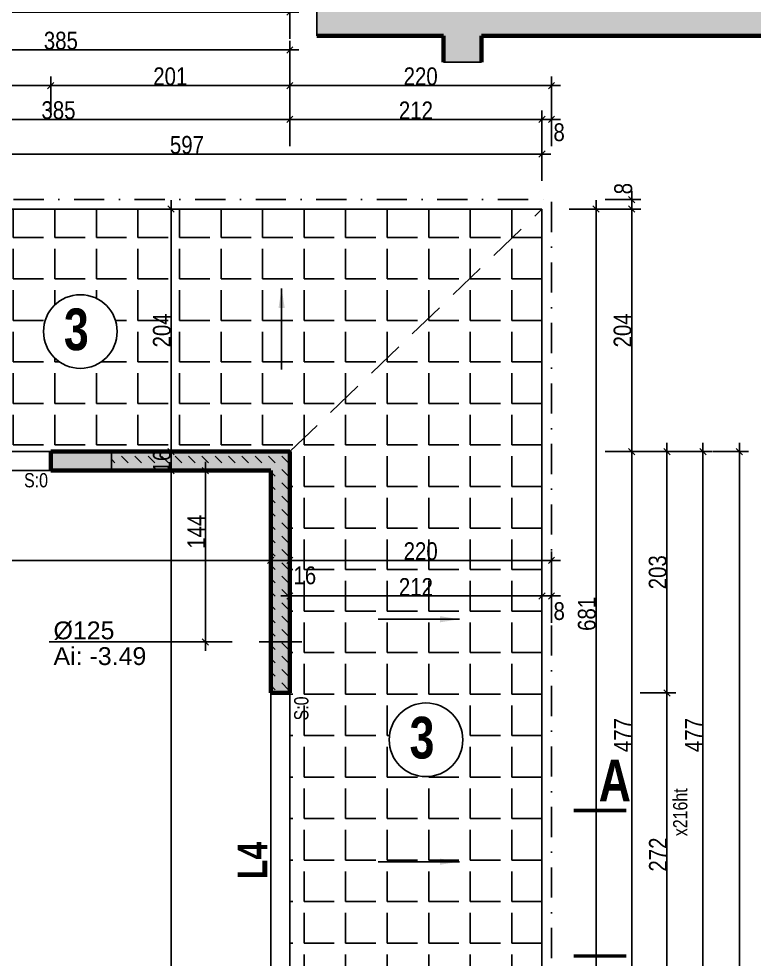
# Model space of a CAD drawing. Header units: millimetres. Extents: x -1921 to 5237, y 0 to 8595.
# Drawn here: x 1627 to 2245, y 6889 to 7680 of the extents above; entities that cross this region are included whole.
import ezdxf
from ezdxf.enums import TextEntityAlignment as Align

# ---------------------------------------------------------------- set-up
doc = ezdxf.new("R2010")
doc.units = ezdxf.units.MM
for name, pattern in [('CACHE2', [4.7625, 3.175, -1.5875]), ('CACHEX2', [19.05, 12.7, -6.35]), ('TIRETPTX2', [50.8, 25.4, -12.7, 0, -12.7])]:
    doc.linetypes.add(name, pattern=pattern)
for name, color, linetype in [('01_cote_gen', 4, 'Continuous'), ('01_isolant ext', 2, 'TIRETPTX2'), ('01_linteaux', 2, 'Continuous'), ('01_murs_sup', 2, 'CACHEX2'), ('01_poch_BN', 9, 'Continuous'), ('01_poch_murs', 253, 'Continuous'), ('01_resv', 32, 'Continuous'), ('01_texte', 230, 'Continuous'), ('AA_COTES', 2, 'Continuous')]:
    doc.layers.add(name, color=color, linetype=linetype)
doc.layers.add('01_murs_coup', color=5, linetype='Continuous', lineweight=60)
doc.styles.add('ARIAL', font='arial.ttf')
doc.styles.add('impact', font='impact.ttf')
doc.styles.add('MATTE_TXT', font='arial.ttf')
doc.styles.add('STYLE2', font='ARIALN.TTF')
doc.dimstyles.new('JB50', dxfattribs={"dimscale": 0.1, "dimtxt": 150, "dimasz": 15, "dimexe": 0.1, "dimexo": 0.1, "dimgap": 0.09, "dimtad": 1, "dimdec": 1, "dimdsep": 46, "dimtxsty": 'STYLE2', "dimblk1": 'BOND_G', "dimblk2": 'BOND_D', "dimsah": 1, "dimcen": 1.5, "dimdle": 0.01, "dimse1": 1, "dimse2": 1, "dimclrd": 4, "dimclre": 2, "dimclrt": 6, "dimazin": 2, "dimtfac": 2.333333, "dimtdec": 1, "dimtix": 1, "dimtmove": 2, "dimatfit": 3, "dimldrblk": 'BOND_G', "dimfxl": 1, "dimtolj": 1, "dimtzin": 0, "dimarcsym": 0})

# ---------------------------------------------------------------- blocks, each defined once
blk = doc.blocks.new('BOND_G')
at = {"layer": 'AA_COTES', "color": 0}
for p, q in [((0, -5), (0, 15)), ((5, 0), (-5, 0)), ((1.77, 1.77), (-1.77, -1.77))]:
    blk.add_line(p, q, dxfattribs=at)
blk = doc.blocks.new('BOND_D')
at = {"layer": 'AA_COTES', "color": 0}
for p, q in [((5, 0), (-5, 0)), ((-1.77, -1.77), (1.77, 1.77)), ((0, 5), (0, -15))]:
    blk.add_line(p, q, dxfattribs=at)
blk = doc.blocks.new('*D11')
at = {"layer": '01_cote_gen', "color": 4, "lineweight": -2, "transparency": 16777216}
blk.add_line((1755.08, 6388.4), (1755.08, 7298.4), dxfattribs=at)
at = {"layer": 'DEFPOINTS', "color": 0}
for p in [(1747.58, 7299.9), (1755.08, 7299.9), (1747.58, 6386.9)]:
    blk.add_point(p, dxfattribs=at)
at = {"layer": '01_cote_gen', "color": 4, "lineweight": -2, "transparency": 16777216, "xscale": 1.5, "yscale": 1.5, "zscale": 1.5}
for name, p, rotation in [('BOND_D', (1755.08, 7299.9), 90), ('BOND_G', (1755.08, 6386.9), 270)]:
    blk.add_blockref(name, p, dxfattribs=dict(at, rotation=rotation))
at = {"layer": '01_cote_gen', "color": 6, "transparency": 16777216, "insert": (1747.41, 6843.4), "char_height": 15, "attachment_point": 5, "rotation": 90, "style": 'STYLE2'}
blk.add_mtext('\\A1;913', dxfattribs=at)
blk = doc.blocks.new('*D12')
at = {"layer": '01_cote_gen', "color": 4, "lineweight": -2, "transparency": 16777216}
for p, q in [((1755.08, 7317.4), (1755.08, 7318.9)), ((1755.08, 7299.9), (1755.08, 7315.9)), ((1755.08, 7298.4), (1755.08, 7296.9))]:
    blk.add_line(p, q, dxfattribs=at)
at = {"layer": 'DEFPOINTS', "color": 0}
for p in [(1702.17, 7315.9), (1755.08, 7315.9), (1702.17, 7299.9)]:
    blk.add_point(p, dxfattribs=at)
at = {"layer": '01_cote_gen', "color": 4, "lineweight": -2, "transparency": 16777216, "xscale": 1.5, "yscale": 1.5, "zscale": 1.5}
for name, p, rotation in [('BOND_D', (1755.08, 7315.9), 270), ('BOND_G', (1755.08, 7299.9), 90)]:
    blk.add_blockref(name, p, dxfattribs=dict(at, rotation=rotation))
at = {"layer": '01_cote_gen', "color": 6, "transparency": 16777216, "insert": (1747.41, 7307.9), "char_height": 15, "attachment_point": 5, "rotation": 90, "style": 'STYLE2'}
blk.add_mtext('\\A1;16', dxfattribs=at)
blk = doc.blocks.new('*D13')
at = {"layer": '01_cote_gen', "color": 4, "lineweight": -2, "transparency": 16777216}
blk.add_line((2232.91, 7314.4), (2232.91, 4629.42), dxfattribs=at)
at = {"layer": 'DEFPOINTS', "color": 0}
for p in [(2143.47, 7315.9), (2143.74, 4627.92), (2232.91, 4627.92)]:
    blk.add_point(p, dxfattribs=at)
at = {"layer": '01_cote_gen', "color": 4, "lineweight": -2, "transparency": 16777216, "xscale": 1.5, "yscale": 1.5, "zscale": 1.5}
for name, p, rotation in [('BOND_G', (2232.91, 7315.9), 90), ('BOND_D', (2232.91, 4627.92), 270)]:
    blk.add_blockref(name, p, dxfattribs=dict(at, rotation=rotation))
at = {"layer": '01_cote_gen', "color": 6, "transparency": 16777216, "insert": (2225.25, 5971.91), "char_height": 15, "attachment_point": 5, "rotation": 90, "style": 'STYLE2'}
blk.add_mtext('\\A1;2688', dxfattribs=at)
blk = doc.blocks.new('*D14')
at = {"layer": '01_linteaux', "color": 4, "lineweight": -2, "transparency": 16777216}
blk.add_line((322.42, 7685.63), (1853.42, 7685.63), dxfattribs=at)
at = {"layer": 'DEFPOINTS', "color": 0}
for p in [(1854.92, 7685.63), (320.92, 7551.67), (1854.92, 7547.18)]:
    blk.add_point(p, dxfattribs=at)
at = {"layer": '01_linteaux', "color": 4, "lineweight": -2, "transparency": 16777216, "xscale": 1.5, "yscale": 1.5, "zscale": 1.5, "rotation": 180}
blk.add_blockref('BOND_G', (320.92, 7685.63), dxfattribs=at)
at = {"layer": '01_linteaux', "color": 4, "lineweight": -2, "transparency": 16777216, "xscale": 1.5, "yscale": 1.5, "zscale": 1.5}
blk.add_blockref('BOND_D', (1854.92, 7685.63), dxfattribs=at)
at = {"layer": '01_linteaux', "color": 6, "transparency": 16777216, "insert": (1087.92, 7693.3), "char_height": 15, "attachment_point": 5, "style": 'STYLE2'}
blk.add_mtext('\\A1;1534', dxfattribs=at)
blk = doc.blocks.new('*D17')
at = {"layer": '01_cote_gen', "color": 4, "lineweight": -2, "transparency": 16777216}
for p, q in [((1098.42, 7224.4), (1454.42, 7224.4)), ((1837.42, 7224.4), (1481.41, 7224.4))]:
    blk.add_line(p, q, dxfattribs=at)
at = {"layer": 'DEFPOINTS', "color": 0}
for p in [(1838.92, 7224.4), (1096.92, 7201.9), (1838.92, 7206.21)]:
    blk.add_point(p, dxfattribs=at)
at = {"layer": '01_cote_gen', "color": 4, "lineweight": -2, "transparency": 16777216, "xscale": 1.5, "yscale": 1.5, "zscale": 1.5, "rotation": 180}
blk.add_blockref('BOND_G', (1096.92, 7224.4), dxfattribs=at)
at = {"layer": '01_cote_gen', "color": 4, "lineweight": -2, "transparency": 16777216, "xscale": 1.5, "yscale": 1.5, "zscale": 1.5}
blk.add_blockref('BOND_D', (1838.92, 7224.4), dxfattribs=at)
at = {"layer": '01_cote_gen', "color": 6, "transparency": 16777216, "insert": (1467.92, 7231.74), "char_height": 15, "attachment_point": 5, "style": 'STYLE2'}
blk.add_mtext('\\A1;742', dxfattribs=at)
blk = doc.blocks.new('*D18')
at = {"layer": '01_cote_gen', "color": 4, "lineweight": -2, "transparency": 16777216}
blk.add_line((1840.42, 7224.4), (1853.42, 7224.4), dxfattribs=at)
at = {"layer": 'DEFPOINTS', "color": 0}
for p in [(1854.92, 7224.4), (1838.92, 7169.48), (1854.92, 7169.48)]:
    blk.add_point(p, dxfattribs=at)
at = {"layer": '01_cote_gen', "color": 4, "lineweight": -2, "transparency": 16777216, "xscale": 1.5, "yscale": 1.5, "zscale": 1.5, "rotation": 180}
blk.add_blockref('BOND_G', (1838.92, 7224.4), dxfattribs=at)
at = {"layer": '01_cote_gen', "color": 4, "lineweight": -2, "transparency": 16777216, "xscale": 1.5, "yscale": 1.5, "zscale": 1.5}
blk.add_blockref('BOND_D', (1854.92, 7224.4), dxfattribs=at)
at = {"layer": '01_cote_gen', "color": 6, "transparency": 16777216, "insert": (1867.53, 7211.72), "char_height": 15, "attachment_point": 5, "style": 'STYLE2'}
blk.add_mtext('\\A1;16', dxfattribs=at)
blk = doc.blocks.new('*D48')
at = {"layer": '01_cote_gen', "color": 4, "lineweight": -2, "transparency": 16777216}
blk.add_line((2202.17, 7314.4), (2202.17, 6840.41), dxfattribs=at)
at = {"layer": 'DEFPOINTS', "color": 0}
for p in [(2143.47, 7315.9), (2162.95, 6838.91), (2202.17, 6838.91)]:
    blk.add_point(p, dxfattribs=at)
at = {"layer": '01_cote_gen', "color": 4, "lineweight": -2, "transparency": 16777216, "xscale": 1.5, "yscale": 1.5, "zscale": 1.5}
for name, p, rotation in [('BOND_G', (2202.17, 7315.9), 90), ('BOND_D', (2202.17, 6838.91), 270)]:
    blk.add_blockref(name, p, dxfattribs=dict(at, rotation=rotation))
at = {"layer": '01_cote_gen', "color": 6, "transparency": 16777216, "insert": (2194.66, 7077.41), "char_height": 15, "attachment_point": 5, "rotation": 90, "style": 'STYLE2'}
blk.add_mtext('\\A1;477', dxfattribs=at)
blk = doc.blocks.new('*D51')
at = {"layer": '01_cote_gen', "color": 4, "lineweight": -2, "transparency": 16777216}
blk.add_line((2171.93, 7314.4), (2171.93, 7114.41), dxfattribs=at)
at = {"layer": 'DEFPOINTS', "color": 0}
for p in [(2037.96, 7315.9), (2134.47, 7112.91), (2171.93, 7112.91)]:
    blk.add_point(p, dxfattribs=at)
at = {"layer": '01_cote_gen', "color": 4, "lineweight": -2, "transparency": 16777216, "xscale": 1.5, "yscale": 1.5, "zscale": 1.5}
for name, p, rotation in [('BOND_G', (2171.93, 7315.9), 90), ('BOND_D', (2171.93, 7112.91), 270)]:
    blk.add_blockref(name, p, dxfattribs=dict(at, rotation=rotation))
at = {"layer": '01_cote_gen', "color": 6, "transparency": 16777216, "insert": (2164.27, 7214.41), "char_height": 15, "attachment_point": 5, "rotation": 90, "style": 'STYLE2'}
blk.add_mtext('\\A1;203', dxfattribs=at)
blk = doc.blocks.new('*D67')
at = {"layer": '01_cote_gen', "color": 4, "lineweight": -2, "transparency": 16777216}
blk.add_line((1471.42, 7653.91), (1853.42, 7653.91), dxfattribs=at)
at = {"layer": 'DEFPOINTS', "color": 0}
for p in [(1854.92, 7663.13), (1854.92, 7653.91), (1469.92, 7631.41)]:
    blk.add_point(p, dxfattribs=at)
at = {"layer": '01_cote_gen', "color": 4, "lineweight": -2, "transparency": 16777216, "xscale": 1.5, "yscale": 1.5, "zscale": 1.5, "rotation": 180}
blk.add_blockref('BOND_G', (1469.92, 7653.91), dxfattribs=at)
at = {"layer": '01_cote_gen', "color": 4, "lineweight": -2, "transparency": 16777216, "xscale": 1.5, "yscale": 1.5, "zscale": 1.5}
blk.add_blockref('BOND_D', (1854.92, 7653.91), dxfattribs=at)
at = {"layer": '01_cote_gen', "color": 6, "transparency": 16777216, "insert": (1662.42, 7661.58), "char_height": 15, "attachment_point": 5, "style": 'STYLE2'}
blk.add_mtext('\\A1;385', dxfattribs=at)
blk = doc.blocks.new('*D75')
at = {"layer": '01_cote_gen', "color": 4, "lineweight": -2, "transparency": 16777216}
blk.add_line((1655.42, 7623.89), (1853.42, 7623.89), dxfattribs=at)
at = {"layer": 'DEFPOINTS', "color": 0}
for p in [(1854.92, 7631.41), (1854.92, 7623.89), (1653.92, 7601.39)]:
    blk.add_point(p, dxfattribs=at)
at = {"layer": '01_cote_gen', "color": 4, "lineweight": -2, "transparency": 16777216, "xscale": 1.5, "yscale": 1.5, "zscale": 1.5, "rotation": 180}
blk.add_blockref('BOND_G', (1653.92, 7623.89), dxfattribs=at)
at = {"layer": '01_cote_gen', "color": 4, "lineweight": -2, "transparency": 16777216, "xscale": 1.5, "yscale": 1.5, "zscale": 1.5}
blk.add_blockref('BOND_D', (1854.92, 7623.89), dxfattribs=at)
at = {"layer": '01_cote_gen', "color": 6, "transparency": 16777216, "insert": (1754.42, 7631.56), "char_height": 15, "attachment_point": 5, "style": 'STYLE2'}
blk.add_mtext('\\A1;201', dxfattribs=at)
blk = doc.blocks.new('*D82')
at = {"layer": '01_cote_gen', "color": 4, "lineweight": -2, "transparency": 16777216}
blk.add_line((1856.42, 7595.43), (2065.42, 7595.43), dxfattribs=at)
at = {"layer": 'DEFPOINTS', "color": 0}
for p in [(1854.92, 7595.43), (2066.92, 7595.43), (2066.92, 7519.91)]:
    blk.add_point(p, dxfattribs=at)
at = {"layer": '01_cote_gen', "color": 4, "lineweight": -2, "transparency": 16777216, "xscale": 1.5, "yscale": 1.5, "zscale": 1.5, "rotation": 180}
blk.add_blockref('BOND_G', (1854.92, 7595.43), dxfattribs=at)
at = {"layer": '01_cote_gen', "color": 4, "lineweight": -2, "transparency": 16777216, "xscale": 1.5, "yscale": 1.5, "zscale": 1.5}
blk.add_blockref('BOND_D', (2066.92, 7595.43), dxfattribs=at)
at = {"layer": '01_cote_gen', "color": 6, "transparency": 16777216, "insert": (1960.92, 7602.97), "char_height": 15, "attachment_point": 5, "style": 'STYLE2'}
blk.add_mtext('\\A1;212', dxfattribs=at)
blk = doc.blocks.new('*D83')
at = {"layer": '01_cote_gen', "color": 4, "lineweight": -2, "transparency": 16777216}
blk.add_line((1471.42, 7595.43), (1853.42, 7595.43), dxfattribs=at)
at = {"layer": 'DEFPOINTS', "color": 0}
for p in [(1854.92, 7595.43), (1469.92, 7572.93), (1854.92, 7572.93)]:
    blk.add_point(p, dxfattribs=at)
at = {"layer": '01_cote_gen', "color": 4, "lineweight": -2, "transparency": 16777216, "xscale": 1.5, "yscale": 1.5, "zscale": 1.5, "rotation": 180}
blk.add_blockref('BOND_G', (1469.92, 7595.43), dxfattribs=at)
at = {"layer": '01_cote_gen', "color": 4, "lineweight": -2, "transparency": 16777216, "xscale": 1.5, "yscale": 1.5, "zscale": 1.5}
blk.add_blockref('BOND_D', (1854.92, 7595.43), dxfattribs=at)
at = {"layer": '01_cote_gen', "color": 6, "transparency": 16777216, "insert": (1660.42, 7603.1), "char_height": 15, "attachment_point": 5, "style": 'STYLE2'}
blk.add_mtext('\\A1;385', dxfattribs=at)
blk = doc.blocks.new('*D84')
at = {"layer": '01_cote_gen', "color": 4, "lineweight": -2, "transparency": 16777216}
blk.add_line((1471.42, 7566.22), (2065.42, 7566.22), dxfattribs=at)
at = {"layer": 'DEFPOINTS', "color": 0}
for p in [(1469.92, 7572.93), (2066.92, 7572.93), (2066.92, 7566.22)]:
    blk.add_point(p, dxfattribs=at)
at = {"layer": '01_cote_gen', "color": 4, "lineweight": -2, "transparency": 16777216, "xscale": 1.5, "yscale": 1.5, "zscale": 1.5, "rotation": 180}
blk.add_blockref('BOND_G', (1469.92, 7566.22), dxfattribs=at)
at = {"layer": '01_cote_gen', "color": 4, "lineweight": -2, "transparency": 16777216, "xscale": 1.5, "yscale": 1.5, "zscale": 1.5}
blk.add_blockref('BOND_D', (2066.92, 7566.22), dxfattribs=at)
at = {"layer": '01_cote_gen', "color": 6, "transparency": 16777216, "insert": (1768.42, 7573.88), "char_height": 15, "attachment_point": 5, "style": 'STYLE2'}
blk.add_mtext('\\A1;597', dxfattribs=at)
blk = doc.blocks.new('*D85')
at = {"layer": '01_cote_gen', "color": 4, "lineweight": -2, "transparency": 16777216}
blk.add_line((2142.41, 7518.41), (2142.41, 7317.4), dxfattribs=at)
at = {"layer": 'DEFPOINTS', "color": 0}
for p in [(2066.92, 7519.91), (2142.41, 7315.9), (2149.43, 7315.9)]:
    blk.add_point(p, dxfattribs=at)
at = {"layer": '01_cote_gen', "color": 4, "lineweight": -2, "transparency": 16777216, "xscale": 1.5, "yscale": 1.5, "zscale": 1.5}
for name, p, rotation in [('BOND_G', (2142.41, 7519.91), 90), ('BOND_D', (2142.41, 7315.9), 270)]:
    blk.add_blockref(name, p, dxfattribs=dict(at, rotation=rotation))
at = {"layer": '01_cote_gen', "color": 6, "transparency": 16777216, "insert": (2134.74, 7417.91), "char_height": 15, "attachment_point": 5, "rotation": 90, "style": 'STYLE2'}
blk.add_mtext('\\A1;204', dxfattribs=at)
blk = doc.blocks.new('*D86')
at = {"layer": '01_cote_gen', "color": 4, "lineweight": -2, "transparency": 16777216}
blk.add_line((2142.41, 7314.4), (2142.41, 6840.41), dxfattribs=at)
at = {"layer": 'DEFPOINTS', "color": 0}
for p in [(2119.91, 7315.9), (2074.92, 6838.91), (2142.41, 6838.91)]:
    blk.add_point(p, dxfattribs=at)
at = {"layer": '01_cote_gen', "color": 4, "lineweight": -2, "transparency": 16777216, "xscale": 1.5, "yscale": 1.5, "zscale": 1.5}
for name, p, rotation in [('BOND_G', (2142.41, 7315.9), 90), ('BOND_D', (2142.41, 6838.91), 270)]:
    blk.add_blockref(name, p, dxfattribs=dict(at, rotation=rotation))
at = {"layer": '01_cote_gen', "color": 6, "transparency": 16777216, "insert": (2134.9, 7077.41), "char_height": 15, "attachment_point": 5, "rotation": 90, "style": 'STYLE2'}
blk.add_mtext('\\A1;477', dxfattribs=at)
blk = doc.blocks.new('*D87')
at = {"layer": '01_cote_gen', "color": 4, "lineweight": -2, "transparency": 16777216}
blk.add_line((2112.37, 7518.41), (2112.37, 6840.41), dxfattribs=at)
at = {"layer": 'DEFPOINTS', "color": 0}
for p in [(2119.91, 7519.91), (2112.37, 6838.91), (2119.91, 6838.91)]:
    blk.add_point(p, dxfattribs=at)
at = {"layer": '01_cote_gen', "color": 4, "lineweight": -2, "transparency": 16777216, "xscale": 1.5, "yscale": 1.5, "zscale": 1.5}
for name, p, rotation in [('BOND_G', (2112.37, 7519.91), 90), ('BOND_D', (2112.37, 6838.91), 270)]:
    blk.add_blockref(name, p, dxfattribs=dict(at, rotation=rotation))
at = {"layer": '01_cote_gen', "color": 6, "transparency": 16777216, "insert": (2104.7, 7179.41), "char_height": 15, "attachment_point": 5, "rotation": 90, "style": 'STYLE2'}
blk.add_mtext('\\A1;681', dxfattribs=at)
blk = doc.blocks.new('*D92')
at = {"layer": '01_cote_gen', "color": 4, "lineweight": -2, "transparency": 16777216}
blk.add_line((1856.42, 7224.4), (2073.42, 7224.4), dxfattribs=at)
at = {"layer": 'DEFPOINTS', "color": 0}
for p in [(1854.92, 7248.65), (2074.92, 7240.29), (2074.92, 7224.4)]:
    blk.add_point(p, dxfattribs=at)
at = {"layer": '01_cote_gen', "color": 4, "lineweight": -2, "transparency": 16777216, "xscale": 1.5, "yscale": 1.5, "zscale": 1.5, "rotation": 180}
blk.add_blockref('BOND_G', (1854.92, 7224.4), dxfattribs=at)
at = {"layer": '01_cote_gen', "color": 4, "lineweight": -2, "transparency": 16777216, "xscale": 1.5, "yscale": 1.5, "zscale": 1.5}
blk.add_blockref('BOND_D', (2074.92, 7224.4), dxfattribs=at)
at = {"layer": '01_cote_gen', "color": 6, "transparency": 16777216, "insert": (1964.92, 7232.07), "char_height": 15, "attachment_point": 5, "style": 'STYLE2'}
blk.add_mtext('\\A1;220', dxfattribs=at)
blk = doc.blocks.new('*D110')
at = {"layer": '01_cote_gen', "color": 4, "lineweight": -2, "transparency": 16777216}
blk.add_line((2142.41, 7526.41), (2142.41, 7521.41), dxfattribs=at)
at = {"layer": 'DEFPOINTS', "color": 0}
for p in [(2066.92, 7527.91), (2066.92, 7519.91), (2142.41, 7519.91)]:
    blk.add_point(p, dxfattribs=at)
at = {"layer": '01_cote_gen', "color": 4, "lineweight": -2, "transparency": 16777216, "xscale": 1.5, "yscale": 1.5, "zscale": 1.5}
for name, p, rotation in [('BOND_G', (2142.41, 7527.91), 90), ('BOND_D', (2142.41, 7519.91), 270)]:
    blk.add_blockref(name, p, dxfattribs=dict(at, rotation=rotation))
at = {"layer": '01_cote_gen', "color": 6, "transparency": 16777216, "insert": (2135.24, 7537.15), "char_height": 15, "attachment_point": 5, "rotation": 90, "style": 'STYLE2'}
blk.add_mtext('\\A1;8', dxfattribs=at)
blk = doc.blocks.new('*D111')
at = {"layer": '01_cote_gen', "color": 4, "lineweight": -2, "transparency": 16777216}
blk.add_line((2068.42, 7595.43), (2073.42, 7595.43), dxfattribs=at)
at = {"layer": 'DEFPOINTS', "color": 0}
for p in [(2074.92, 7595.43), (2066.92, 7547.74), (2074.92, 7527.91)]:
    blk.add_point(p, dxfattribs=at)
at = {"layer": '01_cote_gen', "color": 4, "lineweight": -2, "transparency": 16777216, "xscale": 1.5, "yscale": 1.5, "zscale": 1.5, "rotation": 180}
blk.add_blockref('BOND_G', (2066.92, 7595.43), dxfattribs=at)
at = {"layer": '01_cote_gen', "color": 4, "lineweight": -2, "transparency": 16777216, "xscale": 1.5, "yscale": 1.5, "zscale": 1.5}
blk.add_blockref('BOND_D', (2074.92, 7595.43), dxfattribs=at)
at = {"layer": '01_cote_gen', "color": 6, "transparency": 16777216, "insert": (2081.31, 7584.52), "char_height": 15, "attachment_point": 5, "style": 'STYLE2'}
blk.add_mtext('\\A1;8', dxfattribs=at)
blk = doc.blocks.new('*D112')
at = {"layer": '01_cote_gen', "color": 4, "lineweight": -2, "transparency": 16777216}
blk.add_line((1755.08, 7317.4), (1755.08, 7518.41), dxfattribs=at)
at = {"layer": 'DEFPOINTS', "color": 0}
for p in [(1755.08, 7519.91), (1769.42, 7519.91), (1774.91, 7315.9)]:
    blk.add_point(p, dxfattribs=at)
at = {"layer": '01_cote_gen', "color": 4, "lineweight": -2, "transparency": 16777216, "xscale": 1.5, "yscale": 1.5, "zscale": 1.5}
for name, p, rotation in [('BOND_D', (1755.08, 7519.91), 90), ('BOND_G', (1755.08, 7315.9), 270)]:
    blk.add_blockref(name, p, dxfattribs=dict(at, rotation=rotation))
at = {"layer": '01_cote_gen', "color": 6, "transparency": 16777216, "insert": (1747.41, 7417.91), "char_height": 15, "attachment_point": 5, "rotation": 90, "style": 'STYLE2'}
blk.add_mtext('\\A1;204', dxfattribs=at)
blk = doc.blocks.new('*D431')
at = {"layer": '01_cote_gen', "color": 4, "lineweight": -2, "transparency": 16777216}
blk.add_line((1856.42, 7194.47), (2065.42, 7194.47), dxfattribs=at)
at = {"layer": 'DEFPOINTS', "color": 0}
for p in [(2066.92, 7194.47), (1854.92, 7182.09), (2066.92, 7182.09)]:
    blk.add_point(p, dxfattribs=at)
at = {"layer": '01_cote_gen', "color": 4, "lineweight": -2, "transparency": 16777216, "xscale": 1.5, "yscale": 1.5, "zscale": 1.5, "rotation": 180}
blk.add_blockref('BOND_G', (1854.92, 7194.47), dxfattribs=at)
at = {"layer": '01_cote_gen', "color": 4, "lineweight": -2, "transparency": 16777216, "xscale": 1.5, "yscale": 1.5, "zscale": 1.5}
blk.add_blockref('BOND_D', (2066.92, 7194.47), dxfattribs=at)
at = {"layer": '01_cote_gen', "color": 6, "transparency": 16777216, "insert": (1960.92, 7202.01), "char_height": 15, "attachment_point": 5, "style": 'STYLE2'}
blk.add_mtext('\\A1;212', dxfattribs=at)
blk = doc.blocks.new('*D432')
at = {"layer": '01_cote_gen', "color": 4, "lineweight": -2, "transparency": 16777216}
blk.add_line((2068.42, 7194.47), (2073.42, 7194.47), dxfattribs=at)
at = {"layer": 'DEFPOINTS', "color": 0}
for p in [(2074.92, 7194.47), (2066.92, 7179.41), (2074.92, 7179.41)]:
    blk.add_point(p, dxfattribs=at)
at = {"layer": '01_cote_gen', "color": 4, "lineweight": -2, "transparency": 16777216, "xscale": 1.5, "yscale": 1.5, "zscale": 1.5, "rotation": 180}
blk.add_blockref('BOND_G', (2066.92, 7194.47), dxfattribs=at)
at = {"layer": '01_cote_gen', "color": 4, "lineweight": -2, "transparency": 16777216, "xscale": 1.5, "yscale": 1.5, "zscale": 1.5}
blk.add_blockref('BOND_D', (2074.92, 7194.47), dxfattribs=at)
at = {"layer": '01_cote_gen', "color": 6, "transparency": 16777216, "insert": (2081.4, 7181.66), "char_height": 15, "attachment_point": 5, "style": 'STYLE2'}
blk.add_mtext('\\A1;8', dxfattribs=at)
blk = doc.blocks.new('*D441')
at = {"layer": '01_cote_gen', "color": 4, "lineweight": -2, "transparency": 16777216}
blk.add_line((1856.42, 7623.89), (2073.42, 7623.89), dxfattribs=at)
at = {"layer": 'DEFPOINTS', "color": 0}
for p in [(2074.92, 7623.89), (1854.92, 7611.02), (2074.92, 7602.93)]:
    blk.add_point(p, dxfattribs=at)
at = {"layer": '01_cote_gen', "color": 4, "lineweight": -2, "transparency": 16777216, "xscale": 1.5, "yscale": 1.5, "zscale": 1.5, "rotation": 180}
blk.add_blockref('BOND_G', (1854.92, 7623.89), dxfattribs=at)
at = {"layer": '01_cote_gen', "color": 4, "lineweight": -2, "transparency": 16777216, "xscale": 1.5, "yscale": 1.5, "zscale": 1.5}
blk.add_blockref('BOND_D', (2074.92, 7623.89), dxfattribs=at)
at = {"layer": '01_cote_gen', "color": 6, "transparency": 16777216, "insert": (1964.92, 7631.56), "char_height": 15, "attachment_point": 5, "style": 'STYLE2'}
blk.add_mtext('\\A1;220', dxfattribs=at)
blk = doc.blocks.new('*D454')
at = {"layer": '01_cote_gen', "color": 4, "lineweight": -2, "ltscale": 2, "transparency": 16777216}
blk.add_line((2171.93, 7111.41), (2171.93, 6842.41), dxfattribs=at)
at = {"layer": 'DEFPOINTS', "color": 0, "ltscale": 2}
for p in [(1854.92, 7112.91), (1846.92, 6840.91), (2171.93, 6840.91)]:
    blk.add_point(p, dxfattribs=at)
at = {"layer": '01_cote_gen', "color": 4, "lineweight": -2, "ltscale": 2, "transparency": 16777216, "xscale": 1.5, "yscale": 1.5, "zscale": 1.5}
for name, p, rotation in [('BOND_G', (2171.93, 7112.91), 90), ('BOND_D', (2171.93, 6840.91), 270)]:
    blk.add_blockref(name, p, dxfattribs=dict(at, rotation=rotation))
at = {"layer": '01_cote_gen', "color": 6, "ltscale": 2, "transparency": 16777216, "insert": (2164.39, 6976.91), "char_height": 15, "attachment_point": 5, "rotation": 90, "style": 'STYLE2'}
blk.add_mtext('\\A1;272', dxfattribs=at)
blk = doc.blocks.new('*D481')
at = {"layer": '01_cote_gen', "color": 4, "lineweight": -2, "ltscale": 2, "transparency": 16777216}
blk.add_line((1473.42, 7623.89), (1652.42, 7623.89), dxfattribs=at)
at = {"layer": 'DEFPOINTS', "color": 0, "ltscale": 2}
for p in [(1653.92, 7623.89), (1471.92, 7315.9), (1653.92, 7315.9)]:
    blk.add_point(p, dxfattribs=at)
at = {"layer": '01_cote_gen', "color": 4, "lineweight": -2, "ltscale": 2, "transparency": 16777216, "xscale": 1.5, "yscale": 1.5, "zscale": 1.5, "rotation": 180}
blk.add_blockref('BOND_G', (1471.92, 7623.89), dxfattribs=at)
at = {"layer": '01_cote_gen', "color": 4, "lineweight": -2, "ltscale": 2, "transparency": 16777216, "xscale": 1.5, "yscale": 1.5, "zscale": 1.5}
blk.add_blockref('BOND_D', (1653.92, 7623.89), dxfattribs=at)
at = {"layer": '01_cote_gen', "color": 6, "ltscale": 2, "transparency": 16777216, "insert": (1562.92, 7631.56), "char_height": 15, "attachment_point": 5, "style": 'STYLE2'}
blk.add_mtext('\\A1;182', dxfattribs=at)
blk = doc.blocks.new('*D648')
at = {"layer": '01_resv', "color": 4, "lineweight": -2, "transparency": 16777216}
blk.add_line((1783.92, 7157.37), (1783.92, 7298.4), dxfattribs=at)
at = {"layer": 'DEFPOINTS', "color": 0}
for p in [(1783.92, 7299.9), (1817.99, 7299.9), (1829.19, 7155.87)]:
    blk.add_point(p, dxfattribs=at)
at = {"layer": '01_resv', "color": 4, "lineweight": -2, "transparency": 16777216, "xscale": 1.5, "yscale": 1.5, "zscale": 1.5}
for name, p, rotation in [('BOND_D', (1783.92, 7299.9), 90), ('BOND_G', (1783.92, 7155.87), 270)]:
    blk.add_blockref(name, p, dxfattribs=dict(at, rotation=rotation))
at = {"layer": '01_resv', "color": 6, "transparency": 16777216, "insert": (1776.38, 7248.54), "char_height": 15, "attachment_point": 5, "rotation": 90, "style": 'STYLE2'}
blk.add_mtext('\\A1;144', dxfattribs=at)

msp = doc.modelspace()

# ---------------------------------------------------------------- hatches: boundary and pattern name
at = {"layer": '01_murs_sup', "ltscale": 2}
h = msp.add_hatch(dxfattribs=at)
h.set_pattern_fill('DASH', color=256, scale=2.5, angle=135)
h.set_pattern_definition([(135, (-32158.9156, 27422.237), (-11.2253202, 9e-16), [7.9375, -7.9375])])
h.paths.add_polyline_path([(1854.92, 7315.9), (1704.92, 7315.9), (1704.92, 7299.9), (1838.92, 7299.9), (1838.92, 7111.91), (1854.92, 7111.91)])
at = {"layer": '01_poch_BN'}
h = msp.add_hatch(dxfattribs=at)
h.set_pattern_fill('ANGLE', color=256, scale=5)
h.set_pattern_definition([(0, (-40566.967, 43643.463), (0, 34.925), [25.4, -9.525]), (90, (-40566.967, 43643.463), (-34.925, 2e-15), [25.4, -9.525])])
h.paths.add_polyline_path([(2066.92, 7519.91), (1469.92, 7519.91), (1469.92, 7315.9), (1471.92, 7315.9), (1652.92, 7315.9), (1854.92, 7315.9)])
h.paths.add_polyline_path([(1709.77, 7416.96, -1), (1647.81, 7416.96, -1)], flags=16)
h.paths.add_polyline_path([(2066.92, 7519.91), (1854.92, 7315.9), (1854.92, 7111.91), (1854.92, 6842.91), (2066.92, 6842.91)])
h.paths.add_polyline_path([(2000.38, 7073.45, -1), (1938.42, 7073.45, -1)], flags=16)
h.paths.add_polyline_path([(1762.95, 7294.09), (1762.95, 7320.7), (1731.72, 7320.7), (1731.72, 7294.09)], flags=9)
h.paths.add_polyline_path([(1762.95, 7400), (1762.95, 7436.17), (1731.72, 7436.17), (1731.72, 7400)], flags=24)
h.paths.add_polyline_path([(1654.62, 7391.55), (1696.29, 7391.55), (1696.29, 7446.13), (1654.62, 7446.13)], flags=24)
h.paths.add_polyline_path([(1542.91, 7313.2), (1583.55, 7313.2), (1583.55, 7351.41), (1542.91, 7351.41)], flags=9)
h.paths.add_polyline_path([(1853.71, 7196.18), (1880.33, 7196.18), (1880.33, 7227.41), (1853.71, 7227.41)], flags=9)
h.paths.add_polyline_path([(1947.02, 7216.54), (1983.19, 7216.54), (1983.19, 7247.76), (1947.02, 7247.76)], flags=24)
h.paths.add_polyline_path([(1943.05, 7186.35), (1979.22, 7186.35), (1979.22, 7217.57), (1943.05, 7217.57)], flags=24)
h.paths.add_polyline_path([(1945.23, 7048.05), (1986.9, 7048.05), (1986.9, 7102.62), (1945.23, 7102.62)], flags=24)
h.paths.add_polyline_path([(1873.93, 7086.69), (1873.93, 7113.02), (1855.32, 7113.02), (1855.32, 7086.69)], flags=24)
at = {"layer": '01_poch_murs'}
h = msp.add_hatch(color=256, dxfattribs=at)
h.dxf.hatch_style = 1
h.paths.add_polyline_path([(2424.03, 8271.6), (1996.97, 8277.88), (1992.03, 8291.6), (1980.03, 8291.6), (1980.03, 8277.6), (1877.55, 8277.6), (1877.55, 8233.6), (1984.03, 8233.6), (1984.03, 8165.6), (2016.03, 8165.6), (2016.03, 8233.6), (2414.03, 8233.6, -0.414214), (2418.03, 8237.6), (2418.03, 8233.6), (2424.03, 8233.6)])
h.paths.add_polyline_path([(2424.03, 7703.6), (2016.03, 7709.6), (1877.55, 7709.6), (1877.55, 7665.6), (1984.03, 7665.6), (1984.03, 7643.6), (2016.03, 7643.6), (2016.03, 7665.6), (2414.03, 7665.6, -0.414214), (2418.03, 7669.6), (2418.03, 7665.6), (2424.03, 7665.6)])
h.paths.add_polyline_path([(1992.03, 7733.6), (1980.03, 7733.6), (1980.03, 7709.6), (1997.03, 7709.6)])
h = msp.add_hatch(color=256, dxfattribs=at)
h.dxf.hatch_style = 1
h.paths.add_polyline_path([(1471.92, 7315.9), (1469.92, 7315.9), (1469.92, 7527.91), (1449.92, 7527.91), (1449.92, 7315.9), (1335.92, 7315.9), (1335.92, 7299.9), (1471.92, 7299.9)])
h.paths.add_polyline_path([(1854.92, 7315.9), (1652.92, 7315.9), (1652.92, 7299.9), (1838.92, 7299.9), (1838.92, 7111.91), (1854.92, 7111.91)])
h.paths.add_polyline_path([(1167.92, 6638.9), (1149.92, 6638.9), (1167.92, 6638.9), (1167.92, 6368.9), (1838.92, 6368.9), (1838.92, 6362.91), (1854.92, 6362.91), (1854.92, 6485.91), (1838.92, 6485.91), (1838.92, 6386.9), (1167.92, 6386.9)])

# ---------------------------------------------------------------- linework, layer by layer
at = {"layer": '01_isolant ext'}
for p in [(1469.92, 7527.91), (2074.92, 6838.91)]:
    msp.add_line(p, (2074.92, 7527.91), dxfattribs=at)
at = {"layer": '01_linteaux'}
for p, q in [((1469.92, 7519.91), (2066.92, 7519.91)), ((2066.92, 6838.91), (2066.92, 7519.91)), ((1653.92, 7315.9), (1449.92, 7315.9)), ((1471.92, 7299.9), (1653.92, 7299.9)), ((1838.92, 7112.91), (1838.92, 6840.91)), ((1854.92, 7112.91), (1854.92, 6840.91))]:
    msp.add_line(p, q, dxfattribs=at)
at = {"layer": '01_linteaux', "linetype": 'CACHE2', "ltscale": 10}
msp.add_line((1854.92, 7315.9), (2066.92, 7519.91), dxfattribs=at)
at = {"layer": '01_murs_coup'}
for p, q in [((1877.55, 7665.6), (1984.03, 7665.6)), ((1984.03, 7665.6), (1984.03, 7643.6)), ((2016.03, 7665.6), (2414.03, 7665.6)), ((2016.03, 7665.6), (2016.03, 7643.6)), ((1653.92, 7315.9), (1854.92, 7315.9)), ((1653.92, 7299.9), (1653.92, 7315.9)), ((1854.92, 7315.9), (1854.92, 7112.91)), ((1838.92, 7299.9), (1653.92, 7299.9)), ((1838.92, 7112.91), (1838.92, 7299.9)), ((1854.92, 7112.91), (1838.92, 7112.91))]:
    msp.add_line(p, q, dxfattribs=at)
at = {"layer": '01_murs_sup', "ltscale": 2}
for p, q in [((1704.92, 7315.9), (1854.92, 7315.9)), ((1704.92, 7299.9), (1704.92, 7315.9)), ((1854.92, 7315.9), (1854.92, 7112.91)), ((1838.92, 7299.9), (1704.92, 7299.9)), ((1838.92, 7112.91), (1838.92, 7299.9)), ((1854.92, 7112.91), (1838.92, 7112.91))]:
    msp.add_line(p, q, dxfattribs=at)
at = {"layer": '01_poch_BN', "ltscale": 2}
msp.add_line((1877.55, 7709.6), (1877.55, 7665.6), dxfattribs=at)
at = {"layer": '01_poch_murs'}
msp.add_line((1984.03, 7643.6), (2016.03, 7643.6), dxfattribs=at)
at = {"layer": '01_resv'}
msp.add_line((1864.94, 7155.87), (1829.19, 7155.87), dxfattribs=at)
msp.add_solid([(1839.23, 7149.62), (1855.23, 7149.62), (1855.23, 7162.12), (1839.23, 7162.12)], dxfattribs=at)
at = {"layer": '01_texte'}
for p, q in [((1848.02, 7453.28), (1848.02, 7385.04)), ((1997.5, 7174.9), (1929.26, 7174.9)), ((1776.42, 7155.87), (1652.54, 7155.87)), ((1997.5, 6970.92), (1929.26, 6970.92))]:
    msp.add_line(p, q, dxfattribs=at)
at = {"layer": '01_texte', "const_width": 3}
for points in [[(2137.81, 7014.04), (2093.56, 7014.04)], [(2137.81, 6891.54), (2093.56, 6891.54)]]:
    msp.add_lwpolyline(points, dxfattribs=at)
at = {"layer": '01_texte'}
for centre in [(1678.79, 7416.96), (1969.4, 7073.45)]:
    msp.add_circle(centre, 30.98, dxfattribs=at)
for points in [[(1848.02, 7453.28), (1845.41, 7436.84), (1848.02, 7436.84)], [(1848.02, 7453.28), (1850.63, 7436.84), (1848.02, 7436.84)], [(1997.5, 7174.9), (1981.06, 7177.51), (1981.06, 7174.9)], [(1997.5, 7174.9), (1981.06, 7172.29), (1981.06, 7174.9)], [(1997.5, 6970.92), (1981.06, 6973.53), (1981.06, 6970.92)], [(1997.5, 6970.92), (1981.06, 6968.31), (1981.06, 6970.92)]]:
    msp.add_solid(points, dxfattribs=at)

# ---------------------------------------------------------------- texts
at = {"layer": '01_texte', "style": 'impact'}
for p in [(1675.45, 7418.84), (1966.06, 7075.33)]:
    msp.add_text('3', height=35, dxfattribs=at).set_placement(p, align=Align.MIDDLE_CENTER)
at = {"layer": '01_texte', "style": 'MATTE_TXT', "width": 0.8}
msp.add_text('S:0', height=12, dxfattribs=at).set_placement((1641.54, 7282.26), align=Align.BOTTOM_CENTER)
at = {"layer": '01_texte', "style": 'ARIAL'}
for s, p in [('%%C125', (1656.24, 7158.03)), ('Ai: -3.49', (1656.24, 7136.38))]:
    msp.add_text(s, height=15, dxfattribs=at).set_placement(p)
at = {"layer": '01_texte', "style": 'MATTE_TXT', "width": 0.8}
for s, p in [('S:0', (1874.18, 7099.86)), ('x216ht', (2192.74, 7012.48))]:
    msp.add_text(s, height=12, rotation=90, dxfattribs=at).set_placement(p, align=Align.BOTTOM_CENTER)
at = {"layer": '01_texte', "style": 'impact'}
for s, height, rotation, p in [('A', 35, 0, (2128.15, 7011.19)), ('L4', 25, 90, (1843.43, 6971.93))]:
    msp.add_text(s, height=height, rotation=rotation, dxfattribs=at).set_placement(p, align=Align.BOTTOM_CENTER)

# ---------------------------------------------------------------- dimensions: what is measured, and where the dimension line sits
at = {"layer": '01_cote_gen'}
for base, p1, p2, picture, middle in [((1854.92, 7653.91), (1469.92, 7631.41), (1854.92, 7663.13), '*D67', (1662.42, 7661.58)), ((1854.92, 7623.89), (1653.92, 7601.39), (1854.92, 7631.41), '*D75', (1754.42, 7631.56)), ((2074.92, 7623.89), (1854.92, 7611.02), (2074.92, 7602.93), '*D441', (1964.92, 7631.56)), ((2066.92, 7595.43), (1854.92, 7595.43), (2066.92, 7519.91), '*D82', (1960.92, 7602.97)), ((2066.92, 7566.22), (1469.92, 7572.93), (2066.92, 7572.93), '*D84', (1768.42, 7573.88)), ((2074.92, 7224.4), (1854.92, 7248.65), (2074.92, 7240.29), '*D92', (1964.92, 7232.07)), ((2066.92, 7194.47), (1854.92, 7182.09), (2066.92, 7182.09), '*D431', (1960.92, 7202.01))]:
    dim = msp.add_linear_dim(base=base, p1=p1, p2=p2, dimstyle='JB50', dxfattribs=at)
    dim.commit()
    dim.dimension.update_dxf_attribs({"geometry": picture, "text_midpoint": middle})
at = {"layer": '01_cote_gen', "ltscale": 2}
dim = msp.add_linear_dim(base=(1653.92, 7623.89), p1=(1471.92, 7315.9), p2=(1653.92, 7315.9), dimstyle='JB50', dxfattribs=at)
dim.commit()
dim.dimension.update_dxf_attribs({"geometry": '*D481', "text_midpoint": (1562.92, 7631.56)})
at = {"layer": '01_cote_gen'}
for base, p1, p2, picture, middle in [((1854.92, 7595.43), (1469.92, 7572.93), (1854.92, 7572.93), '*D83', (1660.42, 7603.1)), ((2074.92, 7595.43), (2066.92, 7547.74), (2074.92, 7527.91), '*D111', (2081.31, 7584.52)), ((1838.92, 7224.4), (1096.92, 7201.9), (1838.92, 7206.21), '*D17', (1467.92, 7231.74)), ((1854.92, 7224.4), (1838.92, 7169.48), (1854.92, 7169.48), '*D18', (1867.53, 7211.72)), ((2074.92, 7194.47), (2066.92, 7179.41), (2074.92, 7179.41), '*D432', (2081.4, 7181.66))]:
    dim = msp.add_linear_dim(base=base, p1=p1, p2=p2, dimstyle='JB50', dxfattribs=at)
    dim.commit()
    dim.dimension.update_dxf_attribs({"geometry": picture, "text_midpoint": middle, "dimtype": 160})
dim = msp.add_linear_dim(base=(2142.41, 7519.91), p1=(2066.92, 7527.91), p2=(2066.92, 7519.91), angle=90, dimstyle='JB50', dxfattribs=at)
dim.commit()
dim.dimension.update_dxf_attribs({"geometry": '*D110', "text_midpoint": (2135.24, 7537.15), "dimtype": 160})
for base, p1, p2, picture, middle in [((1755.08, 7519.91), (1774.91, 7315.9), (1769.42, 7519.91), '*D112', (1747.41, 7417.91)), ((2142.41, 7315.9), (2066.92, 7519.91), (2149.43, 7315.9), '*D85', (2134.74, 7417.91)), ((2112.37, 6838.91), (2119.91, 7519.91), (2119.91, 6838.91), '*D87', (2104.7, 7179.41)), ((1755.08, 7315.9), (1702.17, 7299.9), (1702.17, 7315.9), '*D12', (1747.41, 7307.9)), ((2171.93, 7112.91), (2037.96, 7315.9), (2134.47, 7112.91), '*D51', (2164.27, 7214.41)), ((2142.41, 6838.91), (2119.91, 7315.9), (2074.92, 6838.91), '*D86', (2134.9, 7077.41)), ((2232.91, 4627.92), (2143.47, 7315.9), (2143.74, 4627.92), '*D13', (2225.25, 5971.91)), ((2202.17, 6838.91), (2143.47, 7315.9), (2162.95, 6838.91), '*D48', (2194.66, 7077.41)), ((1755.08, 7299.9), (1747.58, 6386.9), (1747.58, 7299.9), '*D11', (1747.41, 6843.4))]:
    dim = msp.add_linear_dim(base=base, p1=p1, p2=p2, angle=90, dimstyle='JB50', dxfattribs=at)
    dim.commit()
    dim.dimension.update_dxf_attribs({"geometry": picture, "text_midpoint": middle})
at = {"layer": '01_cote_gen', "ltscale": 2}
dim = msp.add_linear_dim(base=(2171.93, 6840.91), p1=(1854.92, 7112.91), p2=(1846.92, 6840.91), angle=90, dimstyle='JB50', dxfattribs=at)
dim.commit()
dim.dimension.update_dxf_attribs({"geometry": '*D454', "text_midpoint": (2164.39, 6976.91)})
at = {"layer": '01_linteaux'}
dim = msp.add_linear_dim(base=(1854.92, 7685.63), p1=(320.92, 7551.67), p2=(1854.92, 7547.18), dimstyle='JB50', dxfattribs=at)
dim.commit()
dim.dimension.update_dxf_attribs({"geometry": '*D14', "text_midpoint": (1087.92, 7693.3)})
at = {"layer": '01_resv'}
dim = msp.add_linear_dim(base=(1783.92, 7299.9), p1=(1829.19, 7155.87), p2=(1817.99, 7299.9), angle=90, dimstyle='JB50', dxfattribs=at)
dim.commit()
dim.dimension.update_dxf_attribs({"geometry": '*D648', "text_midpoint": (1776.38, 7248.54), "dimtype": 160})

doc.saveas('drawing.dxf')
